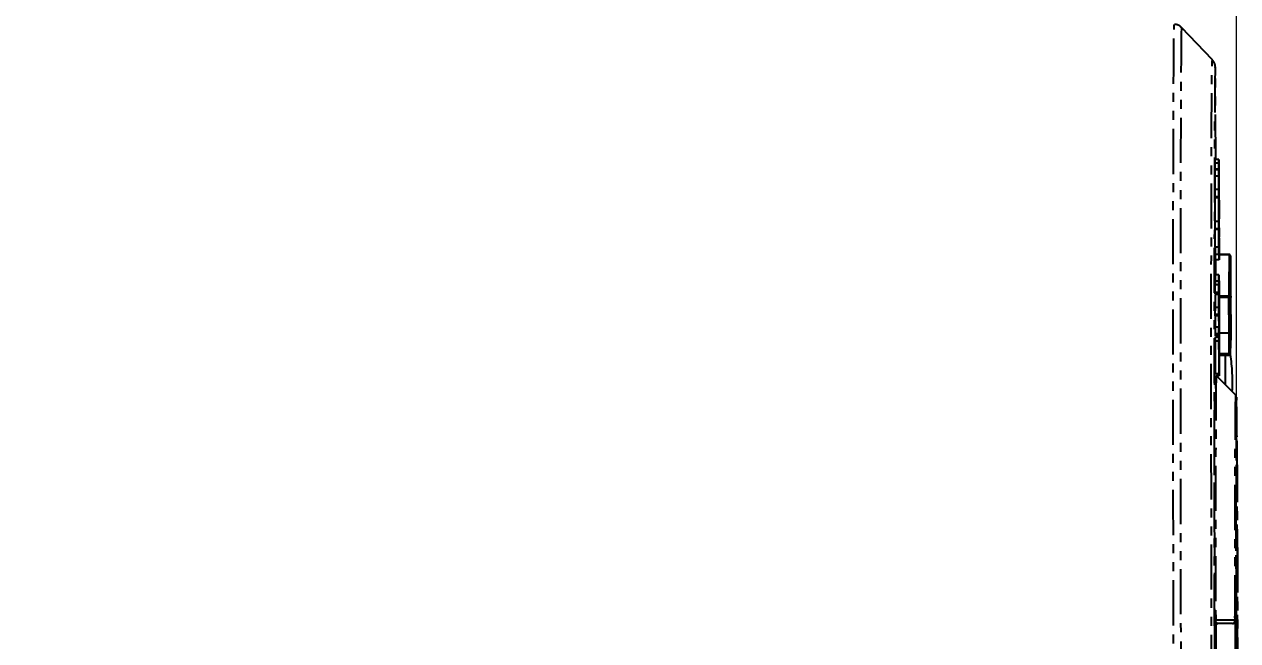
# Model space of a CAD drawing. Header units: millimetres. Extents: x 2320 to 4000, y 933 to 2121.
# Drawn here: x 3197.6 to 3368.2, y 1232.9 to 1319.6 of the extents above; entities that cross this region are included whole.
import ezdxf

# ---------------------------------------------------------------- set-up
doc = ezdxf.new("R2010")
doc.units = ezdxf.units.MM
doc.linetypes.add('PHANTOM', pattern=[12.7, 6.35, -1.27, 1.27, -1.27, 1.27, -1.27])
doc.layers.add('AM_5', color=3, linetype='Continuous', lineweight=25)
doc.styles.add('SLDTEXTSTYLE1', font='txt.shx', dxfattribs={"width": 0.7, "bigfont": 'gbcbig.shx'})
doc.dimstyles.new('SLDDIMSTYLE12$0', dxfattribs={"dimtxt": 12, "dimasz": 10, "dimexe": 0, "dimexo": 0.0625, "dimgap": 0.875, "dimtad": 1, "dimdec": 1, "dimlfac": 1.8, "dimrnd": 1e-09, "dimzin": 12, "dimdsep": 46, "dimtxsty": 'SLDTEXTSTYLE1', "dimcen": 0.09, "dimdle": 8.16, "dimclrd": 3, "dimclre": 3, "dimadec": 0, "dimazin": 3, "dimtfac": 1, "dimtdec": 1, "dimtofl": 0, "dimtmove": 0, "dimatfit": 3, "dimfxl": 0, "dimfrac": 2, "dimtolj": 1, "dimlwd": 5, "dimlwe": 5, "dimarcsym": 0})

# ---------------------------------------------------------------- blocks, each defined once
blk = doc.blocks.new('*D74')
at = {"layer": 'AM_5', "color": 3, "lineweight": 5, "transparency": 16777216}
blk.add_line((3187, 1264.72), (3187, 1404.18), dxfattribs=at)
at = {"layer": 'AM_5', "color": 3, "linetype": 'Continuous', "lineweight": 5, "transparency": 16777216}
for p, q in [((3197, 1404.18), (3357.99, 1404.18)), ((3367.99, 1267.23), (3367.99, 1404.18))]:
    blk.add_line(p, q, dxfattribs=at)
at = {"layer": 'AM_5', "color": 3, "transparency": 16777216}
for points in [[(3197, 1405.85), (3197, 1402.51), (3187, 1404.18)], [(3357.99, 1405.85), (3357.99, 1402.51), (3367.99, 1404.18)]]:
    blk.add_solid(points, dxfattribs=at)
at = {"layer": 'Defpoints', "color": 0, "transparency": 16777216}
for p in [(3367.99, 1404.18), (3367.99, 1267.17), (3187, 1264.66)]:
    blk.add_point(p, dxfattribs=at)
at = {"layer": 'AM_5', "color": 0, "transparency": 16777216, "insert": (3270.05, 1411.05), "char_height": 12, "attachment_point": 5, "style": 'SLDTEXTSTYLE1'}
blk.add_mtext('\\A1;195', dxfattribs=at)

msp = doc.modelspace()

# ---------------------------------------------------------------- linework, layer by layer
at = {"color": 7, "linetype": 'PHANTOM', "lineweight": 25}
for p, q in [((3364.606, 1314.628), (3360.274, 1319.177)), ((3365.074, 1300.597), (3365.053, 1312.903)), ((3365.007, 1299.25), (3365.008, 1300.081)), ((3365.508, 1300.082), (3365.008, 1300.081)), ((3365.019, 1300.596), (3365.019, 1300.597)), ((3365.519, 1300.597), (3365.019, 1300.596)), ((3365.519, 1300.597), (3365.019, 1300.597)), ((3365.019, 1300.081), (3365.019, 1300.596)), ((3365.507, 1299.251), (3365.508, 1300.082)), ((3365.519, 1300.597), (3365.519, 1300.597)), ((3365.519, 1300.597), (3365.525, 1297.981)), ((3365.494, 1299.182), (3364.994, 1299.181)), ((3364.994, 1298.287), (3364.994, 1299.181)), ((3365.494, 1298.288), (3364.994, 1298.287)), ((3365.507, 1299.251), (3365.007, 1299.25)), ((3365.494, 1298.288), (3365.494, 1299.182)), ((3365.529, 1298.622), (3365.524, 1298.622)), ((3365.529, 1297.663), (3365.529, 1298.622)), ((3365.525, 1295.809), (3365.525, 1296.64)), ((3364.991, 1295.348), (3364.992, 1296.37)), ((3365.491, 1295.349), (3364.991, 1295.348)), ((3364.992, 1295.22), (3364.991, 1295.348)), ((3365.492, 1296.371), (3364.992, 1296.37)), ((3365.492, 1295.221), (3364.992, 1295.22)), ((3365.008, 1291.903), (3365.001, 1295.22)), ((3365.491, 1295.349), (3365.492, 1296.371)), ((3365.492, 1295.221), (3365.491, 1295.349)), ((3365.496, 1296.053), (3365.499, 1295.991)), ((3365.5, 1295.416), (3365.497, 1295.479)), ((3365.508, 1291.779), (3365.5, 1295.416)), ((3365.501, 1295.991), (3365.514, 1295.933)), ((3365.516, 1295.359), (3365.502, 1295.417)), ((3365.502, 1295.417), (3365.51, 1291.78)), ((3365.516, 1295.359), (3365.502, 1295.359)), ((3365.513, 1295.038), (3365.503, 1295.038)), ((3365.508, 1295.036), (3365.503, 1295.036)), ((3365.507, 1294.269), (3365.508, 1295.036)), ((3365.512, 1294.271), (3365.513, 1295.038)), ((3365.523, 1291.849), (3365.516, 1295.359)), ((3365.507, 1294.269), (3365.505, 1294.269)), ((3365.519, 1294.657), (3365.524, 1292.232)), ((3365.524, 1294.084), (3365.52, 1294.084)), ((3365.523, 1293.062), (3365.524, 1294.084)), ((3365.527, 1293.767), (3365.529, 1293.767)), ((3365.53, 1293.193), (3365.528, 1293.192)), ((3365.531, 1293.768), (3365.537, 1293.771)), ((3365.538, 1293.196), (3365.532, 1293.194)), ((3365, 1290.881), (3365.001, 1291.903)), ((3365.501, 1291.904), (3365.001, 1291.903)), ((3365.5, 1290.882), (3365.501, 1291.904)), ((3365.504, 1291.713), (3365.508, 1291.779)), ((3365.51, 1291.78), (3365.513, 1291.781)), ((3365.513, 1291.781), (3365.51, 1291.781)), ((3365.515, 1291.782), (3365.518, 1291.783)), ((3365.52, 1291.784), (3365.523, 1291.849)), ((3365.523, 1293.062), (3365.522, 1293.062)), ((3365.524, 1292.871), (3365.522, 1292.871)), ((3365.524, 1292.871), (3365.523, 1293.062)), ((3365.5, 1290.882), (3365, 1290.881)), ((3365.001, 1290.753), (3365, 1290.881)), ((3365.501, 1290.754), (3365.001, 1290.753)), ((3365.501, 1290.754), (3365.5, 1290.882)), ((3365.509, 1291.204), (3365.505, 1291.139)), ((3365.524, 1291.274), (3365.511, 1291.205)), ((3365.536, 1291.216), (3365.536, 1290.385)), ((3365.515, 1288.269), (3365.015, 1288.268)), ((3365.031, 1287.253), (3365.03, 1288.268)), ((3365.515, 1289.163), (3365.515, 1288.269)), ((3365.532, 1288.084), (3365.531, 1287.254)), ((3365.547, 1289.496), (3365.546, 1288.729)), ((3365.531, 1287.254), (3365.031, 1287.253)), ((3365.047, 1286.493), (3365.044, 1287.253)), ((3365.547, 1286.494), (3365.047, 1286.493)), ((3365.102, 1284.379), (3365.098, 1286.493)), ((3366.948, 1287.248), (3365.545, 1287.245)), ((3366.947, 1287.214), (3365.545, 1287.211)), ((3365.548, 1286.622), (3365.547, 1286.494)), ((3367.172, 1282.116), (3367.148, 1287.048)), ((3367.146, 1284.451), (3367.147, 1284.647)), ((3367.147, 1284.647), (3367.152, 1283.592)), ((3365.018, 1281.882), (3365.019, 1282.968)), ((3365.519, 1282.969), (3365.019, 1282.968)), ((3365.031, 1283.484), (3365.032, 1284.379)), ((3365.531, 1283.485), (3365.031, 1283.484)), ((3365.532, 1284.38), (3365.032, 1284.379)), ((3365.518, 1281.883), (3365.519, 1282.969)), ((3365.531, 1283.485), (3365.532, 1284.38)), ((3365.539, 1282.722), (3365.539, 1283.552)), ((3365.539, 1283.552), (3365.542, 1283.106)), ((3367.144, 1282.827), (3367.145, 1283.024)), ((3367.145, 1283.024), (3367.148, 1282.259)), ((3367.15, 1283.634), (3367.146, 1284.451)), ((3367.146, 1283.706), (3367.149, 1283.003)), ((3367.146, 1283.51), (3367.146, 1283.706)), ((3367.149, 1282.807), (3367.146, 1283.51)), ((3367.148, 1283.003), (3367.149, 1283.003)), ((3367.149, 1283.003), (3367.15, 1283.634)), ((3367.152, 1283.592), (3367.149, 1281.825)), ((3367.15, 1283.592), (3367.152, 1283.592)), ((3365.518, 1281.883), (3365.018, 1281.882)), ((3365.019, 1281.691), (3365.018, 1281.882)), ((3365.519, 1281.692), (3365.019, 1281.691)), ((3365.528, 1281.632), (3365.028, 1281.631)), ((3365.032, 1279.776), (3365.028, 1281.631)), ((3365.519, 1281.692), (3365.518, 1281.883)), ((3365.528, 1281.632), (3365.522, 1281.926)), ((3365.532, 1279.462), (3365.528, 1281.632)), ((3365.53, 1281.632), (3365.54, 1276.91)), ((3365.541, 1282.467), (3365.539, 1282.722)), ((3365.551, 1278.064), (3365.541, 1282.467)), ((3365.543, 1282.468), (3365.547, 1280.49)), ((3365.558, 1282.091), (3365.544, 1282.091)), ((3365.558, 1280.878), (3365.558, 1282.091)), ((3365.56, 1281.43), (3366.939, 1281.432)), ((3367.14, 1281.321), (3367.164, 1276.388)), ((3367.149, 1281.825), (3367.144, 1282.827)), ((3367.147, 1282.259), (3367.148, 1282.259)), ((3367.148, 1282.259), (3367.149, 1282.807)), ((3367.151, 1281.732), (3367.153, 1281.318)), ((3367.151, 1281.535), (3367.151, 1281.732)), ((3367.156, 1280.47), (3367.151, 1281.535)), ((3367.152, 1281.318), (3367.153, 1281.318)), ((3367.153, 1281.318), (3367.155, 1282.89)), ((3367.198, 1281.377), (3367.153, 1281.377)), ((3367.156, 1282.652), (3367.154, 1281.08)), ((3367.155, 1282.89), (3367.156, 1282.652)), ((3367.155, 1282.652), (3367.156, 1282.652)), ((3365.021, 1278.818), (3365.022, 1279.776)), ((3365.522, 1279.777), (3365.022, 1279.776)), ((3365.521, 1278.818), (3365.522, 1279.777)), ((3365.558, 1280.878), (3365.547, 1280.878)), ((3365.559, 1280.75), (3365.547, 1280.75)), ((3365.547, 1280.49), (3365.559, 1280.495)), ((3365.559, 1280.495), (3365.547, 1280.495)), ((3365.557, 1279.919), (3365.549, 1279.916)), ((3365.549, 1279.916), (3365.552, 1278.512)), ((3365.56, 1279.665), (3365.549, 1279.665)), ((3365.559, 1280.75), (3365.558, 1280.878)), ((3366.94, 1281.179), (3365.56, 1281.176)), ((3365.561, 1280.24), (3365.56, 1279.665)), ((3366.823, 1279.754), (3367.198, 1279.754)), ((3366.964, 1276.246), (3366.94, 1281.179)), ((3367.153, 1281.08), (3367.154, 1281.08)), ((3367.154, 1281.08), (3367.156, 1280.667)), ((3367.155, 1280.667), (3367.156, 1280.667)), ((3367.156, 1280.667), (3367.156, 1280.47)), ((3367.163, 1278.92), (3367.166, 1280.688)), ((3367.167, 1280.481), (3367.165, 1279.22)), ((3367.165, 1279.199), (3367.168, 1280.212)), ((3367.168, 1279.54), (3367.165, 1278.599)), ((3367.166, 1280.688), (3367.167, 1280.481)), ((3367.166, 1280.481), (3367.167, 1280.481)), ((3367.166, 1279.54), (3367.168, 1279.54)), ((3367.167, 1278.124), (3367.168, 1279.519)), ((3367.168, 1280.212), (3367.169, 1280.047)), ((3367.169, 1280.047), (3367.168, 1278.537)), ((3367.168, 1280.047), (3367.169, 1280.047)), ((3367.168, 1278.517), (3367.17, 1279.778)), ((3367.168, 1279.519), (3367.168, 1279.54)), ((3367.171, 1279.571), (3367.169, 1277.803)), ((3367.17, 1279.778), (3367.171, 1279.571)), ((3367.17, 1279.571), (3367.171, 1279.571)), ((3365.021, 1278.626), (3365.021, 1278.818)), ((3365.521, 1278.818), (3365.021, 1278.818)), ((3365.521, 1278.627), (3365.021, 1278.626)), ((3365.037, 1277.033), (3365.034, 1278.626)), ((3365.521, 1278.627), (3365.521, 1278.818)), ((3365.525, 1279.459), (3365.532, 1279.462)), ((3365.533, 1278.888), (3365.526, 1278.885)), ((3365.538, 1276.782), (3365.533, 1278.888)), ((3365.543, 1278.636), (3365.544, 1279.339)), ((3365.552, 1278.512), (3365.562, 1278.516)), ((3365.562, 1278.516), (3365.552, 1278.516)), ((3365.56, 1277.94), (3365.553, 1277.937)), ((3365.553, 1277.937), (3365.557, 1276.214)), ((3365.561, 1277.936), (3365.56, 1277.94)), ((3365.565, 1278.326), (3365.564, 1277.622)), ((3367.165, 1278.599), (3367.163, 1278.92)), ((3367.164, 1279.22), (3367.165, 1279.22)), ((3367.164, 1279.199), (3367.165, 1279.199)), ((3367.165, 1279.22), (3367.165, 1279.199)), ((3367.167, 1278.537), (3367.168, 1278.537)), ((3367.167, 1278.517), (3367.168, 1278.517)), ((3367.169, 1277.803), (3367.167, 1278.124)), ((3367.168, 1278.537), (3367.168, 1278.517)), ((3367.171, 1278.217), (3367.172, 1278.413)), ((3367.175, 1277.514), (3367.171, 1278.217)), ((3367.172, 1279.354), (3367.177, 1278.3)), ((3367.172, 1279.158), (3367.172, 1279.354)), ((3367.176, 1278.341), (3367.172, 1279.158)), ((3367.172, 1278.413), (3367.175, 1277.71)), ((3367.175, 1277.71), (3367.176, 1278.341)), ((3367.177, 1278.3), (3367.175, 1276.532)), ((3367.176, 1278.3), (3367.177, 1278.3)), ((3367.179, 1278.072), (3367.18, 1277.824)), ((3367.179, 1276.883), (3367.179, 1278.072)), ((3367.179, 1277.824), (3367.18, 1277.824)), ((3367.18, 1277.824), (3367.18, 1276.687)), ((3365.029, 1276.075), (3365.03, 1277.033)), ((3365.53, 1277.034), (3365.03, 1277.033)), ((3365.529, 1276.076), (3365.53, 1277.034)), ((3365.534, 1276.78), (3365.538, 1276.782)), ((3365.539, 1276.207), (3365.534, 1276.205)), ((3365.541, 1275.761), (3365.539, 1276.207)), ((3365.54, 1276.91), (3365.542, 1276.464)), ((3365.542, 1276.464), (3365.541, 1275.761)), ((3365.555, 1276.15), (3365.551, 1277.745)), ((3365.553, 1275.702), (3365.555, 1276.15)), ((3365.564, 1277.622), (3365.554, 1277.622)), ((3365.557, 1276.214), (3365.568, 1276.219)), ((3365.568, 1276.219), (3365.557, 1276.219)), ((3365.612, 1276.244), (3366.964, 1276.246)), ((3367.17, 1277.731), (3367.174, 1276.966)), ((3367.17, 1277.535), (3367.17, 1277.731)), ((3367.175, 1276.532), (3367.17, 1277.535)), ((3367.173, 1276.966), (3367.174, 1276.966)), ((3367.174, 1277.71), (3367.175, 1277.71)), ((3367.174, 1276.966), (3367.175, 1277.514)), ((3367.174, 1276.687), (3367.18, 1276.687)), ((3367.216, 1276.664), (3367.174, 1276.664)), ((3367.18, 1276.687), (3367.182, 1276.418)), ((3367.182, 1276.222), (3367.18, 1276.511)), ((3367.181, 1276.418), (3367.182, 1276.418)), ((3367.181, 1275.612), (3367.182, 1276.222)), ((3367.182, 1276.418), (3367.183, 1277.183)), ((3367.184, 1276.945), (3367.182, 1275.178)), ((3367.183, 1277.183), (3367.184, 1276.945)), ((3367.183, 1276.945), (3367.184, 1276.945)), ((3365.529, 1276.076), (3365.029, 1276.075)), ((3365.03, 1275.883), (3365.029, 1276.075)), ((3365.53, 1275.884), (3365.03, 1275.883)), ((3365.033, 1275.054), (3365.035, 1275.63)), ((3365.533, 1275.055), (3365.033, 1275.054)), ((3365.535, 1275.631), (3365.035, 1275.63)), ((3365.041, 1275.76), (3365.04, 1275.883)), ((3365.541, 1275.761), (3365.041, 1275.76)), ((3365.53, 1275.884), (3365.529, 1276.076)), ((3365.533, 1275.055), (3365.535, 1275.631)), ((3365.546, 1274.55), (3365.547, 1275.189)), ((3365.55, 1275.509), (3365.549, 1274.806)), ((3365.554, 1275.447), (3365.55, 1275.447)), ((3365.57, 1275.389), (3365.55, 1275.389)), ((3365.556, 1275.384), (3365.55, 1275.384)), ((3365.554, 1275.447), (3365.553, 1275.702)), ((3365.556, 1275.384), (3365.557, 1275.448)), ((3365.563, 1273.279), (3365.556, 1275.384)), ((3365.566, 1275.644), (3365.558, 1275.64)), ((3365.572, 1276.029), (3365.57, 1275.389)), ((3367.182, 1275.178), (3367.179, 1275.694)), ((3367.179, 1275.612), (3367.181, 1275.612)), ((3367.18, 1275.839), (3367.181, 1275.612)), ((3365.54, 1273.397), (3365.549, 1273.337)), ((3365.551, 1272.699), (3365.541, 1272.759)), ((3365.552, 1273.338), (3365.563, 1273.279)), ((3365.565, 1272.641), (3365.553, 1272.7)), ((3365.565, 1273.319), (3366.971, 1273.322)), ((3366.972, 1273.068), (3365.566, 1273.066)), ((3365.566, 1273.062), (3366.973, 1273.065)), ((3366.973, 1273.068), (3366.972, 1273.068)), ((3365.545, 1271.292), (3365.544, 1270.461)), ((3365.556, 1271.488), (3365.556, 1270.721)), ((3365.573, 1271.175), (3365.573, 1270.153)), ((3365.544, 1270.461), (3365.044, 1270.46)), ((3367.841, 1267.521), (3365.13, 1270.224)), ((3365.573, 1270.153), (3365.201, 1270.153)), ((3365.556, 1270.721), (3365.545, 1270.721)), ((3367.84, 1267.519), (3367.841, 1267.521)), ((3368.039, 1261.737), (3368.039, 1263.978)), ((3368.039, 1261.737), (3368.022, 1261.611)), ((3368.061, 1260.985), (3368.06, 1258.744)), ((3365.154, 1235.242), (3365.306, 1235.354)), ((3367.623, 1235.368), (3367.632, 1235.371)), ((3367.787, 1235.862), (3367.786, 1236.366)), ((3367.935, 1235.832), (3367.943, 1235.835)), ((3364.949, 1234.832), (3364.93, 1234.824))]:
    msp.add_line(p, q, dxfattribs=at)
at = {"color": 7, "linetype": 'PHANTOM', "lineweight": 25, "flags": 128}
for points in [[(3359.561, 1146.169), (3359.561, 1146.169), (3359.543, 1146.35), (3359.525, 1146.886), (3359.506, 1147.774), (3359.487, 1149.011), (3359.467, 1150.592), (3359.448, 1152.511), (3359.428, 1154.759), (3359.408, 1157.328), (3359.388, 1160.206), (3359.368, 1163.383), (3359.349, 1166.845), (3359.329, 1170.577), (3359.31, 1174.565), (3359.292, 1178.792), (3359.274, 1183.241), (3359.256, 1187.893), (3359.239, 1192.731), (3359.223, 1197.732), (3359.208, 1202.878), (3359.193, 1208.148), (3359.179, 1213.518), (3359.167, 1218.968), (3359.155, 1224.476), (3359.144, 1230.017), (3359.135, 1235.571), (3359.126, 1241.114), (3359.119, 1246.623), (3359.113, 1252.076), (3359.108, 1257.45), (3359.104, 1262.723), (3359.102, 1267.875), (3359.101, 1272.883), (3359.101, 1277.727), (3359.103, 1282.387), (3359.105, 1286.845), (3359.109, 1291.081), (3359.115, 1295.079), (3359.121, 1298.822), (3359.129, 1302.294), (3359.138, 1305.482), (3359.148, 1308.373), (3359.159, 1310.954), (3359.171, 1313.216), (3359.184, 1315.148), (3359.198, 1316.742), (3359.213, 1317.994), (3359.228, 1318.896), (3359.245, 1319.446), (3359.262, 1319.64), (3359.263, 1319.641)], [(3360.274, 1319.177), (3360.272, 1319.177), (3360.255, 1318.983), (3360.239, 1318.436), (3360.223, 1317.539), (3360.208, 1316.294), (3360.195, 1314.708), (3360.182, 1312.786), (3360.17, 1310.537), (3360.159, 1307.97), (3360.149, 1305.095), (3360.14, 1301.924), (3360.132, 1298.47), (3360.126, 1294.747), (3360.121, 1290.77), (3360.117, 1286.557), (3360.114, 1282.123), (3360.112, 1277.488), (3360.112, 1272.67), (3360.113, 1267.689), (3360.116, 1262.565), (3360.119, 1257.32), (3360.124, 1251.974), (3360.13, 1246.551), (3360.137, 1241.071), (3360.146, 1235.558), (3360.155, 1230.035), (3360.166, 1224.522), (3360.177, 1219.045), (3360.19, 1213.624), (3360.204, 1208.282), (3360.218, 1203.041), (3360.234, 1197.923), (3360.25, 1192.948), (3360.266, 1188.137), (3360.284, 1183.509), (3360.302, 1179.084), (3360.32, 1174.88), (3360.339, 1170.913), (3360.359, 1167.201), (3360.378, 1163.758), (3360.398, 1160.598), (3360.417, 1157.735), (3360.437, 1155.18), (3360.457, 1152.944), (3360.477, 1151.036), (3360.496, 1149.463), (3360.515, 1148.232), (3360.534, 1147.349), (3360.552, 1146.816), (3360.57, 1146.637), (3360.571, 1146.637)], [(3364.886, 1151.201), (3364.886, 1151.201), (3364.869, 1151.361), (3364.852, 1151.872), (3364.834, 1152.73), (3364.815, 1153.932), (3364.796, 1155.473), (3364.777, 1157.346), (3364.758, 1159.543), (3364.739, 1162.055), (3364.72, 1164.872), (3364.701, 1167.98), (3364.682, 1171.366), (3364.663, 1175.017), (3364.645, 1178.916), (3364.627, 1183.047), (3364.61, 1187.392), (3364.593, 1191.932), (3364.577, 1196.648), (3364.562, 1201.519), (3364.547, 1206.525), (3364.534, 1211.645), (3364.521, 1216.855), (3364.509, 1222.135), (3364.498, 1227.461), (3364.488, 1232.81), (3364.48, 1238.159), (3364.472, 1243.486), (3364.466, 1248.768), (3364.461, 1253.982), (3364.457, 1259.105), (3364.454, 1264.116), (3364.453, 1268.993), (3364.452, 1273.716), (3364.453, 1278.263), (3364.456, 1282.616), (3364.459, 1286.755), (3364.464, 1290.664), (3364.47, 1294.324), (3364.477, 1297.722), (3364.486, 1300.841), (3364.495, 1303.669), (3364.505, 1306.193), (3364.517, 1308.403), (3364.53, 1310.289), (3364.543, 1311.843), (3364.557, 1313.058), (3364.572, 1313.93), (3364.588, 1314.454), (3364.605, 1314.628), (3364.606, 1314.628)], [(3365.015, 1313.59), (3365.001, 1313.404), (3364.985, 1312.852), (3364.97, 1311.944), (3364.956, 1310.683), (3364.942, 1309.076), (3364.93, 1307.128), (3364.919, 1304.85), (3364.908, 1302.251), (3364.899, 1299.343), (3364.891, 1296.138), (3364.884, 1292.652), (3364.878, 1288.899), (3364.874, 1284.896), (3364.87, 1280.662), (3364.869, 1276.214), (3364.868, 1271.574), (3364.869, 1266.761), (3364.871, 1261.797), (3364.874, 1256.704), (3364.878, 1251.505), (3364.884, 1246.224), (3364.891, 1240.883), (3364.899, 1235.506), (3364.908, 1230.118), (3364.919, 1224.742), (3364.93, 1219.403), (3364.943, 1214.124), (3364.956, 1208.928), (3364.97, 1203.84), (3364.986, 1198.882), (3365.001, 1194.075), (3365.018, 1189.441), (3365.035, 1185.002), (3365.053, 1180.776), (3365.071, 1176.783), (3365.09, 1173.039), (3365.109, 1169.563), (3365.128, 1166.37), (3365.147, 1163.473), (3365.167, 1160.887), (3365.186, 1158.621), (3365.205, 1156.687), (3365.224, 1155.092), (3365.243, 1153.845), (3365.261, 1152.95), (3365.279, 1152.412), (3365.293, 1152.237)], [(3365.053, 1312.903), (3365.035, 1313.429), (3365.018, 1313.596), (3365.015, 1313.59)], [(3366.939, 1281.432), (3366.978, 1281.43), (3367.016, 1281.424), (3367.05, 1281.414), (3367.081, 1281.4), (3367.106, 1281.383), (3367.124, 1281.363), (3367.136, 1281.342), (3367.14, 1281.321)], [(3367.183, 1281.295), (3367.182, 1281.209), (3367.181, 1281.178), (3367.18, 1281.179)], [(3364.924, 1235.879), (3364.919, 1239.491), (3364.915, 1243.04), (3364.913, 1246.495), (3364.912, 1249.823), (3364.912, 1252.992), (3364.914, 1255.974), (3364.916, 1258.741), (3364.92, 1261.266), (3364.925, 1263.527), (3364.932, 1265.501), (3364.939, 1267.172), (3364.947, 1268.522), (3364.956, 1269.54), (3364.967, 1270.216), (3364.977, 1270.544), (3364.989, 1270.521), (3365.001, 1270.146), (3365.013, 1269.424), (3365.026, 1268.361), (3365.039, 1266.967)], [(3368.039, 1263.978), (3368.026, 1265.339), (3368.013, 1266.331), (3368.001, 1266.942), (3367.989, 1267.167), (3367.978, 1267.002), (3367.967, 1266.45), (3367.958, 1265.516), (3367.949, 1264.212), (3367.942, 1262.552), (3367.936, 1260.555), (3367.931, 1258.243), (3367.927, 1255.643), (3367.925, 1252.785), (3367.924, 1249.7), (3367.925, 1246.425), (3367.927, 1242.995), (3367.93, 1239.451), (3367.935, 1235.832)], [(3368.157, 1204.816), (3368.162, 1207.073), (3368.166, 1209.624), (3368.169, 1212.438), (3368.17, 1215.485), (3368.17, 1218.729), (3368.168, 1222.134), (3368.165, 1225.661), (3368.161, 1229.27), (3368.155, 1232.919), (3368.148, 1236.568), (3368.14, 1240.176), (3368.131, 1243.7), (3368.121, 1247.102), (3368.11, 1250.341), (3368.098, 1253.383), (3368.086, 1256.191), (3368.073, 1258.735), (3368.061, 1260.985)], [(3368.06, 1258.744), (3368.072, 1256.66), (3368.084, 1254.311), (3368.095, 1251.722), (3368.106, 1248.921), (3368.116, 1245.942), (3368.125, 1242.816), (3368.133, 1239.578), (3368.14, 1236.266), (3368.147, 1232.916), (3368.152, 1229.565), (3368.156, 1226.252), (3368.159, 1223.012), (3368.16, 1219.883), (3368.161, 1216.899), (3368.16, 1214.094), (3368.158, 1211.5), (3368.154, 1209.144), (3368.149, 1207.054)], [(3364.957, 1230.826), (3364.956, 1230.976), (3364.955, 1231.594), (3364.954, 1232.213), (3364.953, 1232.832), (3364.952, 1233.451), (3364.951, 1234.07), (3364.95, 1234.688), (3364.949, 1235.305)], [(3365.071, 1235.851), (3366.592, 1235.857), (3367.787, 1235.862)], [(3365.145, 1230.44), (3365.144, 1231.207), (3365.138, 1234.61), (3365.137, 1235.226)], [(3367.435, 1235.331), (3366.312, 1235.327), (3365.429, 1235.325)], [(3367.861, 1230.013), (3367.857, 1232.915), (3367.852, 1235.553)]]:
    msp.add_lwpolyline(points, dxfattribs=at)
at = {"color": 7, "linetype": 'PHANTOM', "lineweight": 25}
for centre, radius, start, end in [((3363.553, 1312.9), 1.5, 0.09872, 1.46332), ((5740.117, 1280.94), 2373.178, 179.848529, 179.988109), ((3367.973, 1287.222), 1.026, 178.55289, 180.46692), ((3366.963, 1287.029), 0.186, 6.0839, 94.91755), ((3366.948, 1287.048), 0.2, 0.27867, 90.09849), ((5718.242, 1280.833), 2351.102, 179.848529, 179.988109), ((3421.215, 1281.415), 54.276, 179.98205, 180.24951), ((3366.964, 1281.356), 0.179, 262.10277, 348.50317), ((3413.897, 1282.077), 46.725, 179.9521, 181.10121), ((2765.636, 1278.139), 601.556, 359.536059, 0.30058), ((3366.988, 1276.424), 0.179, 262.10277, 348.50317), ((2576.182, 1272.771), 790.79, 0.039928, 0.251827), ((2523.663, 1272.681), 843.509, 0.039928, 0.251827), ((5333.99, 1272.851), 1967.603, 179.993795, 180.113105), ((5352.954, 1272.868), 1986.564, 179.994362, 180.112626), ((3367.018, 1273.093), 0.234, 48.77348, 101.52991), ((3389.83, 1273.287), 22.859, 179.91361, 180.54894), ((3366.972, 1273.268), 0.2, 270.08707, 0.07993), ((3342.937, 1269.356), 24.5, 356.74181, 8.9325), ((6134.141, 1248.335), 2769.098, 179.547097, 180.258305), ((5603.846, 1248.101), 2236.091, 179.502437, 180.300687), ((5583.548, 1246.391), 2215.63, 179.529309, 180.272985), ((3363.72, 1264.126), 4.298, 357.5452, 6.23459), ((3116.751, 1259.985), 251.294, 0.39955, 0.90225), ((3367.858, 1260.958), 0.204, 7.61896, 62.28189), ((3367.561, 1260.984), 0.5, 0.35633, 38.11251), ((3365.053, 1236.156), 0.305, 245.02419, 273.52047), ((3365.43, 1234.825), 0.5, 90.09857, 180.09888), ((3367.339, 1235.776), 0.456, 282.18371, 10.8145), ((3367.435, 1235.831), 0.5, 270.09857, 0.09888), ((3367.805, 1235.576), 0.287, 63.19188, 93.66199)]:
    msp.add_arc(centre, radius, start, end, dxfattribs=at)
for points, knots in [([(3360.279, 1319.15), (3360.241, 1319.196), (3360.103, 1319.364), (3359.754, 1319.569), (3359.436, 1319.607), (3359.287, 1319.625)], [0, 0, 0, 0, 0.1662317, 0.609863, 1, 1, 1, 1]), ([(3365.052, 1312.939), (3365.049, 1313.05), (3365.039, 1313.382), (3365.034, 1313.572), (3365.01, 1313.78), (3364.983, 1313.95), (3364.907, 1314.175), (3364.795, 1314.414), (3364.663, 1314.547), (3364.61, 1314.601)], [0, 0, 0, 0, 0.2484998, 0.7382691, 0.854121, 0.9113591, 0.9449316, 0.9776623, 1, 1, 1, 1]), ([(3365.508, 1300.082), (3365.509, 1299.524), (3365.511, 1298.605), (3365.513, 1297.328), (3365.515, 1296.248), (3365.517, 1295.528), (3365.517, 1295.168)], [0, 0, 0, 0, 0.3399686, 0.5599789, 0.7799898, 1, 1, 1, 1]), ([(3365.517, 1295.168), (3365.518, 1295.62), (3365.519, 1296.523), (3365.521, 1297.665), (3365.521, 1299.133), (3365.519, 1300.107), (3365.519, 1300.597)], [0, 0, 0, 0, 0.2809181, 0.5618322, 0.7793916, 1, 1, 1, 1]), ([(3364.998, 1296.37), (3364.998, 1296.679), (3364.997, 1297.158), (3364.995, 1297.81), (3364.994, 1298.128), (3364.994, 1298.287)], [0, 0, 0, 0, 0.475486, 0.7391408, 1, 1, 1, 1]), ([(3365.494, 1299.182), (3365.496, 1298.584), (3365.498, 1297.516), (3365.5, 1296.457), (3365.501, 1295.991)], [0, 0, 0, 0, 0.55994484, 1, 1, 1, 1]), ([(3365.499, 1295.991), (3365.498, 1296.425), (3365.497, 1297.031), (3365.495, 1297.811), (3365.494, 1298.129), (3365.494, 1298.288)], [0, 0, 0, 0, 0.5612182, 0.7817784, 1, 1, 1, 1]), ([(3365.514, 1295.933), (3365.513, 1296.554), (3365.511, 1297.42), (3365.509, 1298.528), (3365.508, 1299.01), (3365.507, 1299.251)], [0, 0, 0, 0, 0.5601054, 0.7801414, 1, 1, 1, 1]), ([(3365.529, 1298.622), (3365.533, 1296.914), (3365.537, 1294.759), (3365.542, 1292.163), (3365.545, 1290.824), (3365.547, 1289.938), (3365.547, 1289.496)], [0, 0, 0, 0, 0.5600481, 0.7067506, 0.8534517, 1, 1, 1, 1]), ([(3365.525, 1297.981), (3365.524, 1297.82), (3365.523, 1297.496), (3365.522, 1296.847), (3365.52, 1295.923), (3365.519, 1295.179), (3365.519, 1294.657)], [0, 0, 0, 0, 0.1857397, 0.3726053, 0.5594855, 1, 1, 1, 1]), ([(3365.525, 1296.64), (3365.526, 1296.104), (3365.528, 1295.146), (3365.53, 1294.189), (3365.531, 1293.768)], [0, 0, 0, 0, 0.5599974, 1, 1, 1, 1]), ([(3365.537, 1293.771), (3365.535, 1294.5), (3365.533, 1295.517), (3365.531, 1296.82), (3365.529, 1297.382), (3365.529, 1297.663)], [0, 0, 0, 0, 0.5602107, 0.7802949, 1, 1, 1, 1]), ([(3365.492, 1296.371), (3365.493, 1296.293), (3365.494, 1296.135), (3365.495, 1296.067), (3365.496, 1296.059), (3365.496, 1296.053)], [0, 0, 0, 0, 0.2754663, 0.5570589, 1, 1, 1, 1]), ([(3365.496, 1295.469), (3365.495, 1295.477), (3365.494, 1295.494), (3365.493, 1295.319), (3365.492, 1295.221)], [0, 0, 0, 0, 0.4407131, 1, 1, 1, 1]), ([(3365.508, 1295.036), (3365.509, 1294.731), (3365.51, 1294.121), (3365.512, 1293.037), (3365.514, 1292.258), (3365.515, 1291.782)], [0, 0, 0, 0, 0.27966566, 0.55979083, 1, 1, 1, 1]), ([(3365.513, 1295.038), (3365.514, 1294.431), (3365.516, 1293.347), (3365.519, 1292.261), (3365.52, 1291.784)], [0, 0, 0, 0, 0.5599992, 1, 1, 1, 1]), ([(3365.529, 1293.767), (3365.528, 1294.153), (3365.527, 1294.841), (3365.525, 1295.514), (3365.525, 1295.809)], [0, 0, 0, 0, 0.5607897, 1, 1, 1, 1]), ([(3365.513, 1291.781), (3365.512, 1292.249), (3365.511, 1292.9), (3365.509, 1293.735), (3365.508, 1294.092), (3365.507, 1294.269)], [0, 0, 0, 0, 0.5605179, 0.7807563, 1, 1, 1, 1]), ([(3365.518, 1291.783), (3365.517, 1292.25), (3365.515, 1292.902), (3365.514, 1293.737), (3365.513, 1294.094), (3365.512, 1294.271)], [0, 0, 0, 0, 0.5605179, 0.7807563, 1, 1, 1, 1]), ([(3365.524, 1294.084), (3365.524, 1294.002), (3365.525, 1293.837), (3365.526, 1293.763), (3365.526, 1293.768), (3365.527, 1293.77)], [0, 0, 0, 0, 0.3514545, 0.7072051, 1, 1, 1, 1]), ([(3365.528, 1293.192), (3365.527, 1293.189), (3365.525, 1293.184), (3365.524, 1292.966), (3365.524, 1292.871)], [0, 0, 0, 0, 0.5612569, 1, 1, 1, 1]), ([(3365.536, 1290.385), (3365.535, 1290.911), (3365.533, 1291.851), (3365.531, 1292.783), (3365.53, 1293.193)], [0, 0, 0, 0, 0.5597741, 1, 1, 1, 1]), ([(3365.532, 1293.194), (3365.533, 1292.823), (3365.534, 1292.16), (3365.536, 1291.504), (3365.536, 1291.216)], [0, 0, 0, 0, 0.56022, 1, 1, 1, 1]), ([(3365.546, 1288.729), (3365.545, 1289.564), (3365.542, 1291.057), (3365.539, 1292.542), (3365.538, 1293.196)], [0, 0, 0, 0, 0.559723, 1, 1, 1, 1]), ([(3365.501, 1291.904), (3365.501, 1291.869), (3365.501, 1291.799), (3365.502, 1291.734), (3365.502, 1291.7), (3365.503, 1291.707), (3365.503, 1291.71)], [0, 0, 0, 0, 0.1741114, 0.3502258, 0.7020085, 1, 1, 1, 1]), ([(3365.524, 1292.232), (3365.526, 1291.794), (3365.531, 1290.917), (3365.539, 1289.048), (3365.544, 1287.542), (3365.548, 1286.622)], [0, 0, 0, 0, 0.27997, 0.5601155, 1, 1, 1, 1]), ([(3365.015, 1288.268), (3365.014, 1288.818), (3365.012, 1289.651), (3365.01, 1290.474), (3365.01, 1290.753)], [0, 0, 0, 0, 0.6615766, 1, 1, 1, 1]), ([(3365.505, 1291.139), (3365.504, 1291.12), (3365.503, 1291.087), (3365.501, 1290.856), (3365.501, 1290.754)], [0, 0, 0, 0, 0.5611214, 1, 1, 1, 1]), ([(3365.515, 1288.269), (3365.514, 1288.819), (3365.512, 1289.802), (3365.51, 1290.776), (3365.509, 1291.204)], [0, 0, 0, 0, 0.559714, 1, 1, 1, 1]), ([(3365.511, 1291.205), (3365.512, 1290.82), (3365.513, 1290.133), (3365.515, 1289.459), (3365.515, 1289.163)], [0, 0, 0, 0, 0.5605128, 1, 1, 1, 1]), ([(3365.531, 1287.254), (3365.53, 1288.006), (3365.528, 1289.349), (3365.525, 1290.686), (3365.524, 1291.274)], [0, 0, 0, 0, 0.5598354, 1, 1, 1, 1]), ([(3365.547, 1286.494), (3365.543, 1287.508), (3365.536, 1289.318), (3365.529, 1290.766), (3365.525, 1291.403)], [0, 0, 0, 0, 0.5599814, 1, 1, 1, 1]), ([(3365.525, 1291.403), (3365.526, 1291.026), (3365.527, 1290.406), (3365.529, 1289.543), (3365.531, 1288.812), (3365.532, 1288.327), (3365.532, 1288.084)], [0, 0, 0, 0, 0.3400129, 0.5600221, 0.7800284, 1, 1, 1, 1]), ([(3365.032, 1282.968), (3365.032, 1282.976), (3365.032, 1283.074), (3365.031, 1283.213), (3365.031, 1283.371), (3365.031, 1283.44), (3365.031, 1283.479), (3365.031, 1283.487), (3365.031, 1283.485), (3365.031, 1283.484)], [0, 0, 0, 0, 0.0412901, 0.5197109, 0.7596573, 0.8789141, 0.9413067, 0.9688327, 1, 1, 1, 1]), ([(3365.519, 1282.969), (3365.519, 1282.935), (3365.519, 1282.866), (3365.519, 1282.762), (3365.52, 1282.653), (3365.522, 1282.518), (3365.525, 1282.376), (3365.528, 1282.257), (3365.53, 1282.049), (3365.531, 1281.985), (3365.531, 1281.934), (3365.531, 1281.9), (3365.531, 1281.865), (3365.531, 1281.832), (3365.531, 1281.794), (3365.531, 1281.75), (3365.531, 1281.691), (3365.53, 1281.655), (3365.53, 1281.632)], [0, 0, 0, 0, 0.023224, 0.0467952, 0.0935072, 0.1871233, 0.3745427, 0.7493921, 0.811774, 0.8352857, 0.8473822, 0.8533041, 0.8589119, 0.8714728, 0.8843253, 0.9034899, 0.9380934, 1, 1, 1, 1]), ([(3365.549, 1274.806), (3365.548, 1275.538), (3365.545, 1277.001), (3365.54, 1279.184), (3365.536, 1281.004), (3365.534, 1282.272), (3365.532, 1282.905), (3365.531, 1283.214), (3365.531, 1283.372), (3365.531, 1283.441), (3365.531, 1283.48), (3365.531, 1283.488), (3365.531, 1283.486), (3365.531, 1283.485)], [0, 0, 0, 0, 0.2499294, 0.4999341, 0.74994, 0.8749399, 0.9374388, 0.9686585, 0.9843163, 0.9920985, 0.9961699, 0.9979662, 1, 1, 1, 1]), ([(3365.532, 1284.38), (3365.533, 1283.841), (3365.535, 1282.765), (3365.539, 1280.852), (3365.542, 1279.477), (3365.543, 1278.636)], [0, 0, 0, 0, 0.2798691, 0.5599181, 1, 1, 1, 1]), ([(3365.542, 1283.106), (3365.545, 1283.087), (3365.552, 1283.052), (3365.559, 1282.607), (3365.562, 1282.412)], [0, 0, 0, 0, 0.5605813, 1, 1, 1, 1]), ([(3365.521, 1281.933), (3365.521, 1281.94), (3365.52, 1281.964), (3365.519, 1281.805), (3365.519, 1281.692)], [0, 0, 0, 0, 0.2878928, 1, 1, 1, 1]), ([(3365.558, 1282.091), (3365.555, 1282.223), (3365.55, 1282.457), (3365.545, 1282.465), (3365.543, 1282.468)], [0, 0, 0, 0, 0.5597856, 1, 1, 1, 1]), ([(3365.562, 1282.412), (3365.561, 1282.119), (3365.56, 1281.596), (3365.56, 1281.009), (3365.559, 1280.75)], [0, 0, 0, 0, 0.5599205, 1, 1, 1, 1]), ([(3367.158, 1281.132), (3367.158, 1281.334), (3367.159, 1281.586), (3367.16, 1281.697), (3367.161, 1281.691), (3367.161, 1281.615), (3367.162, 1281.521), (3367.162, 1281.473)], [0, 0, 0, 0, 0.4991329, 0.6244235, 0.7496222, 0.8747079, 1, 1, 1, 1]), ([(3367.162, 1281.277), (3367.162, 1281.308), (3367.161, 1281.371), (3367.161, 1281.389), (3367.16, 1281.247), (3367.159, 1281.029), (3367.159, 1280.884)], [0, 0, 0, 0, 0.1246914, 0.2497368, 0.4982652, 1, 1, 1, 1]), ([(3367.162, 1281.473), (3367.162, 1281.419), (3367.163, 1281.311), (3367.163, 1281.105), (3367.164, 1280.887), (3367.164, 1280.465), (3367.164, 1280.198), (3367.164, 1279.985)], [0, 0, 0, 0, 0.1253288, 0.250449, 0.3756987, 0.5010036, 1, 1, 1, 1]), ([(3367.162, 1280.233), (3367.163, 1280.379), (3367.163, 1280.597), (3367.163, 1280.942), (3367.162, 1281.153), (3367.162, 1281.236), (3367.162, 1281.277)], [0, 0, 0, 0, 0.5016983, 0.750126, 0.8752545, 1, 1, 1, 1]), ([(3365.522, 1279.777), (3365.522, 1279.752), (3365.522, 1279.702), (3365.522, 1279.626), (3365.522, 1279.568), (3365.523, 1279.459), (3365.524, 1279.446), (3365.524, 1279.451), (3365.524, 1279.452)], [0, 0, 0, 0, 0.0851628, 0.1692623, 0.2542219, 0.3389301, 0.9049735, 1, 1, 1, 1]), ([(3365.56, 1279.665), (3365.559, 1279.754), (3365.558, 1279.916), (3365.557, 1279.918), (3365.557, 1279.919)], [0, 0, 0, 0, 0.5572979, 1, 1, 1, 1]), ([(3365.559, 1280.495), (3365.559, 1280.491), (3365.56, 1280.485), (3365.561, 1280.467), (3365.561, 1280.409), (3365.561, 1280.39), (3365.562, 1280.371), (3365.562, 1280.355), (3365.562, 1280.34), (3365.562, 1280.291), (3365.562, 1280.264), (3365.561, 1280.24)], [0, 0, 0, 0, 0.4196075, 0.7488334, 0.7801926, 0.8119363, 0.8280906, 0.8437185, 0.8589301, 0.8745408, 1, 1, 1, 1]), ([(3367.16, 1279.664), (3367.159, 1279.718), (3367.159, 1279.824), (3367.158, 1280.027), (3367.158, 1280.243), (3367.157, 1280.659), (3367.158, 1280.922), (3367.158, 1281.132)], [0, 0, 0, 0, 0.1252973, 0.2504135, 0.3756026, 0.5008782, 1, 1, 1, 1]), ([(3367.159, 1280.884), (3367.159, 1280.741), (3367.159, 1280.527), (3367.159, 1280.189), (3367.159, 1279.982), (3367.16, 1279.901), (3367.16, 1279.861)], [0, 0, 0, 0, 0.5018858, 0.7502037, 0.8752646, 1, 1, 1, 1]), ([(3367.16, 1279.861), (3367.16, 1279.829), (3367.16, 1279.766), (3367.161, 1279.739), (3367.162, 1279.868), (3367.162, 1280.087), (3367.162, 1280.233)], [0, 0, 0, 0, 0.1247898, 0.2499391, 0.4981483, 1, 1, 1, 1]), ([(3367.164, 1279.985), (3367.163, 1279.783), (3367.163, 1279.532), (3367.162, 1279.43), (3367.161, 1279.444), (3367.16, 1279.522), (3367.16, 1279.617), (3367.16, 1279.664)], [0, 0, 0, 0, 0.4989816, 0.6242715, 0.7495146, 0.8746656, 1, 1, 1, 1]), ([(3365.526, 1278.885), (3365.525, 1278.886), (3365.523, 1278.888), (3365.522, 1278.707), (3365.521, 1278.627)], [0, 0, 0, 0, 0.5611331, 1, 1, 1, 1]), ([(3365.544, 1279.339), (3365.545, 1279.068), (3365.547, 1278.582), (3365.549, 1278.223), (3365.551, 1278.064)], [0, 0, 0, 0, 0.5587221, 1, 1, 1, 1]), ([(3365.551, 1277.745), (3365.55, 1277.909), (3365.547, 1278.2), (3365.545, 1278.326), (3365.544, 1278.381)], [0, 0, 0, 0, 0.5607786, 1, 1, 1, 1]), ([(3365.544, 1278.381), (3365.545, 1277.842), (3365.547, 1276.88), (3365.549, 1275.928), (3365.55, 1275.509)], [0, 0, 0, 0, 0.5601155, 1, 1, 1, 1]), ([(3365.564, 1277.622), (3365.563, 1277.703), (3365.563, 1277.866), (3365.562, 1277.909), (3365.561, 1277.93)], [0, 0, 0, 0, 0.4982794, 1, 1, 1, 1]), ([(3365.562, 1278.516), (3365.563, 1278.519), (3365.564, 1278.522), (3365.565, 1278.446), (3365.565, 1278.411), (3365.565, 1278.387), (3365.565, 1278.353), (3365.565, 1278.335), (3365.565, 1278.326)], [0, 0, 0, 0, 0.7490145, 0.8739827, 0.905501, 0.9378604, 0.9674823, 1, 1, 1, 1]), ([(3365.53, 1277.034), (3365.53, 1277.007), (3365.53, 1276.952), (3365.531, 1276.867), (3365.531, 1276.805), (3365.532, 1276.771), (3365.533, 1276.776), (3365.533, 1276.779)], [0, 0, 0, 0, 0.0878866, 0.1763069, 0.3521856, 0.7045014, 1, 1, 1, 1]), ([(3365.534, 1276.205), (3365.533, 1276.206), (3365.532, 1276.207), (3365.531, 1275.983), (3365.53, 1275.884)], [0, 0, 0, 0, 0.5620252, 1, 1, 1, 1]), ([(3365.568, 1276.219), (3365.569, 1276.224), (3365.57, 1276.23), (3365.572, 1276.152), (3365.572, 1276.127), (3365.572, 1276.106), (3365.572, 1276.083), (3365.572, 1276.058), (3365.572, 1276.041), (3365.572, 1276.029)], [0, 0, 0, 0, 0.7488716, 0.8537444, 0.8945017, 0.9377606, 0.9533379, 0.9676806, 1, 1, 1, 1]), ([(3367.177, 1276.759), (3367.177, 1276.815), (3367.177, 1276.927), (3367.178, 1276.988), (3367.179, 1276.97), (3367.179, 1276.912), (3367.179, 1276.883)], [0, 0, 0, 0, 0.28037049, 0.55921566, 0.77971531, 1, 1, 1, 1]), ([(3367.179, 1275.694), (3367.179, 1275.78), (3367.178, 1275.951), (3367.177, 1276.269), (3367.177, 1276.56), (3367.177, 1276.693), (3367.177, 1276.759)], [0, 0, 0, 0, 0.2807479, 0.5598452, 0.779251, 1, 1, 1, 1]), ([(3367.18, 1276.511), (3367.18, 1276.552), (3367.179, 1276.635), (3367.179, 1276.682), (3367.178, 1276.625), (3367.178, 1276.556), (3367.178, 1276.521)], [0, 0, 0, 0, 0.2804143, 0.5596799, 0.7791818, 1, 1, 1, 1]), ([(3367.178, 1276.521), (3367.178, 1276.465), (3367.178, 1276.351), (3367.178, 1276.069), (3367.179, 1275.926), (3367.18, 1275.839)], [0, 0, 0, 0, 0.280741, 0.5595687, 1, 1, 1, 1]), ([(3365.044, 1270.46), (3365.042, 1271.328), (3365.04, 1272.536), (3365.036, 1274.074), (3365.034, 1274.728), (3365.033, 1275.054)], [0, 0, 0, 0, 0.5601633, 0.7802465, 1, 1, 1, 1]), ([(3365.544, 1270.461), (3365.542, 1271.329), (3365.54, 1272.537), (3365.536, 1274.074), (3365.534, 1274.729), (3365.533, 1275.055)], [0, 0, 0, 0, 0.5601633, 0.7802465, 1, 1, 1, 1]), ([(3365.535, 1275.631), (3365.536, 1275.21), (3365.537, 1274.46), (3365.539, 1273.722), (3365.54, 1273.397)], [0, 0, 0, 0, 0.5597665, 1, 1, 1, 1]), ([(3365.549, 1273.337), (3365.549, 1273.566), (3365.548, 1273.973), (3365.547, 1274.373), (3365.546, 1274.55)], [0, 0, 0, 0, 0.560026, 1, 1, 1, 1]), ([(3365.547, 1275.189), (3365.548, 1274.837), (3365.549, 1274.207), (3365.551, 1273.604), (3365.552, 1273.338)], [0, 0, 0, 0, 0.55953417, 1, 1, 1, 1]), ([(3365.558, 1275.64), (3365.557, 1275.635), (3365.556, 1275.626), (3365.554, 1275.502), (3365.554, 1275.447)], [0, 0, 0, 0, 0.5600689, 1, 1, 1, 1]), ([(3365.557, 1275.448), (3365.56, 1274.643), (3365.564, 1273.521), (3365.569, 1272.088), (3365.571, 1271.479), (3365.573, 1271.175)], [0, 0, 0, 0, 0.5600747, 0.7801013, 1, 1, 1, 1]), ([(3365.57, 1275.389), (3365.569, 1275.448), (3365.569, 1275.566), (3365.568, 1275.631), (3365.567, 1275.639), (3365.566, 1275.644)], [0, 0, 0, 0, 0.278373, 0.5588386, 1, 1, 1, 1]), ([(3365.541, 1272.759), (3365.542, 1272.479), (3365.543, 1271.979), (3365.544, 1271.502), (3365.545, 1271.292)], [0, 0, 0, 0, 0.56038766, 1, 1, 1, 1]), ([(3365.556, 1270.721), (3365.555, 1271.098), (3365.553, 1271.771), (3365.552, 1272.415), (3365.551, 1272.699)], [0, 0, 0, 0, 0.5596138, 1, 1, 1, 1]), ([(3365.553, 1272.7), (3365.554, 1272.471), (3365.555, 1272.061), (3365.556, 1271.663), (3365.556, 1271.488)], [0, 0, 0, 0, 0.5601096, 1, 1, 1, 1]), ([(3365.573, 1270.153), (3365.571, 1270.634), (3365.569, 1271.492), (3365.566, 1272.29), (3365.565, 1272.641)], [0, 0, 0, 0, 0.5594679, 1, 1, 1, 1]), ([(3364.93, 1234.824), (3364.929, 1234.835), (3364.928, 1234.858), (3364.927, 1235.049), (3364.925, 1235.329), (3364.924, 1235.631), (3364.924, 1235.797), (3364.924, 1235.879)], [0, 0, 0, 0, 0.2502314, 0.5000296, 0.7491734, 0.874662, 1, 1, 1, 1]), ([(3365.06, 1235.146), (3365.085, 1235.174), (3365.135, 1235.23), (3365.198, 1235.263), (3365.229, 1235.28)], [0, 0, 0, 0, 0.5004437, 1, 1, 1, 1]), ([(3365.429, 1235.325), (3365.388, 1235.33), (3365.308, 1235.34), (3365.211, 1235.417), (3365.144, 1235.516), (3365.103, 1235.608), (3365.079, 1235.704), (3365.071, 1235.788), (3365.071, 1235.83), (3365.071, 1235.851)], [0, 0, 0, 0, 0.28654563, 0.56106869, 0.68919014, 0.8054766, 0.90650496, 0.95317639, 1, 1, 1, 1]), ([(3367.656, 1235.382), (3367.696, 1235.405), (3367.783, 1235.455), (3367.868, 1235.561), (3367.93, 1235.69), (3367.938, 1235.781), (3367.943, 1235.835)], [0, 0, 0, 0, 0.2335598, 0.4987543, 0.7053199, 1, 1, 1, 1])]:
    msp.add_open_spline(points, degree=3, knots=knots, dxfattribs=at)
msp.add_open_spline([(3364.949, 1234.832), (3364.954, 1234.889), (3364.964, 1235.003), (3365.028, 1235.099), (3365.06, 1235.146)], degree=3, dxfattribs=at)

# ---------------------------------------------------------------- dimensions: what is measured, and where the dimension line sits
at = {"layer": 'AM_5'}
dim = msp.add_linear_dim(base=(3367.989, 1404.18), p1=(3187.005, 1264.659), p2=(3367.989, 1267.167), text='195', dimstyle='SLDDIMSTYLE12$0', override={"dimlfac": 1}, dxfattribs=at)
dim.commit()
dim.dimension.update_dxf_attribs({"geometry": '*D74', "text_midpoint": (3270.054, 1404.18), "dimtype": 160})

doc.saveas('drawing.dxf')
